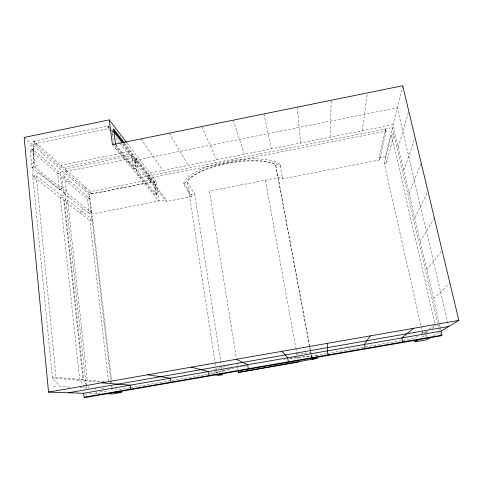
<?xml version="1.0" encoding="UTF-8"?>
<svg xmlns="http://www.w3.org/2000/svg" width="483" height="483" viewBox="0 0 483 483"><rect width="100%" height="100%" fill="white"/><g stroke="black" fill="none" stroke-linecap="round" stroke-linejoin="round"><path stroke-width="0.36" stroke-dasharray="2.42 1.81" d="M330.36 137.112L331.139 100.277M69.848 387.1L60.061 386.551L52.442 377.984L32.79 176.561L33.907 140.982L34.082 142.727M154.868 183.347L136.472 159.746L136.441 158.49L138.325 172.34L156.703 194.909L156.643 195.893L154.922 182.32L136.441 158.49L135.059 158.768L136.937 172.618L155.448 195.156L156.703 194.909L154.922 182.32L153.672 182.568L135.059 158.768M362.202 130.778L367.442 92.899M379.553 159.927L379.113 157.971L385.603 128.925L386.098 131.086L379.553 159.927L282.633 178.837L279.88 164.286A50.383 16.7 -9.7 0 0 226.817 161.545A50.383 16.7 -9.7 0 0 183.848 183.19L184.156 185.231L191.558 196.599L166.424 201.508L148.027 178.293L147.732 176.15L166.146 199.57L166.424 201.508M422.71 333.524L384.317 163.568L386.587 163.127L385.15 156.794L402.508 86.469M384.317 163.568L391.447 135.095L393.989 134.594L386.587 163.127M398.318 147.152L408.552 111.784M403.752 170.535L414.831 138.156M409.053 193.339L421.242 163.254M414.764 217.93L427.914 191.135M420.252 241.536L434.338 217.966M93.189 215.816L89.826 220.459L108.542 381.304M83.197 207.817L79.629 212.611L82.665 212.019M68.272 195.863L64.378 200.874L83.807 380.67L87.646 385.845M426.851 269.937L441.172 251.504M91.589 210.286L89.107 213.347L63.521 192.934L61.818 177.17L64.698 174.001M89.916 196.038L87.441 199.014L89.107 213.347L91.631 212.852L89.947 198.519L64.589 176.621L61.818 177.17L87.441 199.014L89.947 198.519M66.412 189.656L63.521 192.934L66.31 192.385L91.631 212.852M433.529 298.687L449.951 283.195M83.058 379.741L56.106 377.338L52.442 377.984L79.749 380.32L83.058 379.741L63.364 197.094L60.266 197.71L32.79 176.561L38.676 172.346L65.29 193.647L60.266 197.71L79.749 380.32L86.409 388.018L78.88 387.601M417.294 336.271L414.275 338.396L364.593 347.017M420.91 333.729L423.325 332.032M423.307 333.107L425.692 331.453M429.278 328.971L434.652 325.252M425.74 332.684L427.576 331.435M431.862 328.525L436.143 325.608M421.744 337.418L425.396 335.009M433.505 335.685L439.735 331.924L440.351 334.574M64.04 187.41L59.385 189.481L31.908 167.553L30.206 150.056L35.645 148.251M62.325 171.604L57.682 173.494L30.206 150.056L32.959 149.495L60.188 172.986L61.909 188.98L59.385 189.481L57.682 173.494L60.188 172.986M37.366 165.53L31.908 167.553L34.685 166.991L61.909 188.98M229.027 365.607L227.372 365.975A54.573 3.701 -9.6 0 0 214.464 369.513M228.441 369.127L232.317 368.281M109.381 127.681L107.999 125.918L34.058 141.114L34.335 143.868L108.349 128.677L109.732 130.428M29.662 145.938L32.892 145.274L34.613 162.729L31.365 163.393M113.801 144.797L111.827 129.432L113.022 129.184M34.335 143.868L61.389 167.849L128.677 154.282L128.339 151.759L121.867 143.536M123.201 143.952L131.841 154.989L133.471 154.657L135.367 168.706L133.731 169.032L114.272 145.371M32.79 176.561L36.201 175.872L63.364 197.094M65.471 171.652L131.75 158.327L150.672 182.151L90.713 194.009L65.471 171.652L65.181 168.965L131.388 155.635L150.328 179.694L151.221 181.946M135.482 159.312L136.864 159.034M126.751 162.016L397.267 107.709L448.586 325.747M67.499 182.013L70.21 181.475M136.937 172.618L138.325 172.34M137.83 175.401L393.09 124.638L440.061 326.798M139.762 177.732L392.359 127.578L437.64 322.898M148.027 178.293L386.098 131.086M24.15 137.438L89.065 194.42L156.172 181.149L158.985 200.97L112.907 145.286M92.742 219.892L67.602 200.24L64.378 200.874L89.826 220.459L92.742 219.892L111.724 381.516M91.384 214.174L166.146 199.57M183.848 183.19L191.262 194.661L194.703 193.991L221.48 366.512M379.113 157.971L385.15 156.794M104.364 381.594L87.248 380.067L83.807 380.67L101.388 382.174M53.172 387.004L56.644 386.394M109.955 382.584L111.808 382.264M423.917 333.312L425.125 333.101M129.734 387.795L120.847 389.34L112.714 388.863M130.476 387.668L207.527 374.289M208.27 374.162L217.899 372.49L214.38 371.542M326.78 353.586L316.395 355.385L316.148 354.009M327.522 353.453L363.856 347.15M290.035 358.241L293.018 357.837M293.767 357.74L304.453 356.502L316.492 355.796L315.894 352.632M296.441 354.057L309.591 352.813M89.277 393.138L100.488 393.524M99.794 391.484L107.92 391.84M101.629 388.211L105.324 388.429M116.071 145.009L135.367 168.706M111.579 132.753L113.427 135.083M115.739 137.993L119.434 142.648M119.899 143.228L128.677 154.282M111.694 130.615L113.082 132.378M111.827 129.432L112.738 130.591M123.678 143.197L134.6 157.223L136.49 171.145L117.049 147.387L115.6 144.429M124.699 143.348L133.471 154.657M127.023 143.083L156.172 181.149M88.075 386.418L89.355 388.145M111.181 386.152L112.817 388.386M140.837 138.941L162.904 170.414M37.372 145.938L34.058 141.114L61.118 165.337L63.883 169.491M309.82 346.607L275.727 165.108A46.712 15.474 -9.7 0 0 227.119 163A46.712 15.474 -9.7 0 0 187.476 182.477L194.703 193.991M169.436 133.127L188.129 165.397M66.491 171.477L65.181 168.965L90.424 191.564L91.522 193.749M109.297 128.43L107.999 125.918L108.349 128.677M130.507 156.075L128.339 151.759L61.118 165.337L61.389 167.849M201.761 126.564L216.613 159.734M132.451 158.219L131.388 155.635L131.75 158.327M233.259 120.164L244.35 154.216M440.23 327.516L440.901 330.402M437.984 324.359L438.618 327.112M438.781 327.8L439.415 330.547M391.447 135.095L435.249 324.836M385.506 129.341L386.002 131.503M425.74 330.336L426.326 332.914M426.616 334.206L427.22 336.856M425.583 335.117L426.042 337.134M263.959 113.928L271.349 148.849M282.633 178.837L282.271 176.887L209.501 191.099L236.362 358.271M279.88 164.286L280.267 166.333A50.419 16.567 -9.7 0 0 227.179 163.689A50.419 16.567 -9.7 0 0 184.156 185.231M309.959 347.343L311.203 354.015M311.342 354.757L312.03 358.458M275.727 165.108L309.621 347.06M309.76 347.796L310.309 350.755M310.448 351.497L310.865 353.713M310.998 354.456L311.414 356.671A49.894 3.164 -9.6 0 0 288.273 358.821M265.36 180.189L295.753 347.633M295.892 348.376L297.908 359.485M237.081 362.733L237.437 364.961M237.914 367.931L238.155 369.417M221.594 367.261L221.939 369.489M222.053 370.232L222.633 373.951M191.262 194.661L191.558 196.599M187.476 182.477L215.207 363.433M215.321 364.182L215.551 365.667M216.004 368.65L216.348 370.884M216.462 371.626L216.692 373.118A49.894 3.164 -9.6 0 1 239.339 367.134M211.753 372.037L212.043 373.92A54.633 3.466 -9.6 0 1 227.119 369.429M153.672 182.568L155.448 195.156M150.672 182.151L150.328 179.694L90.424 191.564L90.713 194.009M131.841 154.989L133.731 169.032M107.884 125.773L108.107 127.524M89.065 194.42L111.132 382.705M111.748 387.946L112.098 390.946M84.742 186.48L85.032 188.98M95.797 388.555L95.948 389.938M96.183 392.027L96.419 394.146M67.602 200.24L87.248 380.067M64.589 176.621L66.31 192.385M65.29 193.647L86.167 385.778M86.246 386.527L86.409 388.018M86.36 393.736L86.517 395.148M36.201 175.872L56.106 377.338M32.959 149.495L34.685 166.991M297.244 107.166L300.601 143.028M240.111 366.977A49.894 3.164 -9.6 0 1 242.816 366.422M243.517 366.283A49.894 3.164 -9.6 0 1 245.636 365.86M283.72 359.443A49.894 3.164 -9.6 0 1 285.26 359.231"/><path stroke-width="0.72" d="M327.655 343.322L327.281 350.912L328.048 354.908M370.346 335.86L364.357 344.464L365.178 348.466M413.52 328.313L401.808 337.949L402.683 341.964M414.734 340.461L415.042 341.837L418.695 339.428M431.011 337.194L426.652 339.827L415.042 341.837M441.07 331.121L458.85 320.386L402.689 85.739L112.43 144.713L109.255 119.887L24.15 137.438L48.548 392.111L83.674 393.277L441.07 331.121L441.999 335.142L440.659 335.902L86.747 397.261L84.096 397.213L83.674 393.277M238.391 370.902L238.632 372.393L316.957 358.374L316.727 357.082M48.548 392.111L458.85 320.386M68.429 392.77L448.755 326.478M84.096 397.213L441.999 335.142M121.064 391.188L121.215 392.419L112.448 393.941L105.723 393.705M238.632 372.393L298.373 362.045L298.041 360.227M114.568 392.13L121.215 392.419M101.72 382.814L130.247 385.18L130.736 389.129M147.641 374.79L170.402 378.195L170.946 382.156M214.844 374.603L218.352 375.454L222.748 374.693L220.055 373.993M191.28 367.158L208.511 371.566L209.109 375.533M236.193 359.31L247.682 364.756L248.334 368.728M282.084 351.286L287.651 357.806L288.357 361.791M113.644 131.75L122.29 142.787M123.225 142.618L115.081 132.167L113.62 129.064L115.6 144.429M113.62 129.064L124.234 142.751M109.255 119.887L126.564 142.491M311.795 357.939L312.175 359.231L316.957 358.374L316.733 357.179"/></g></svg>
